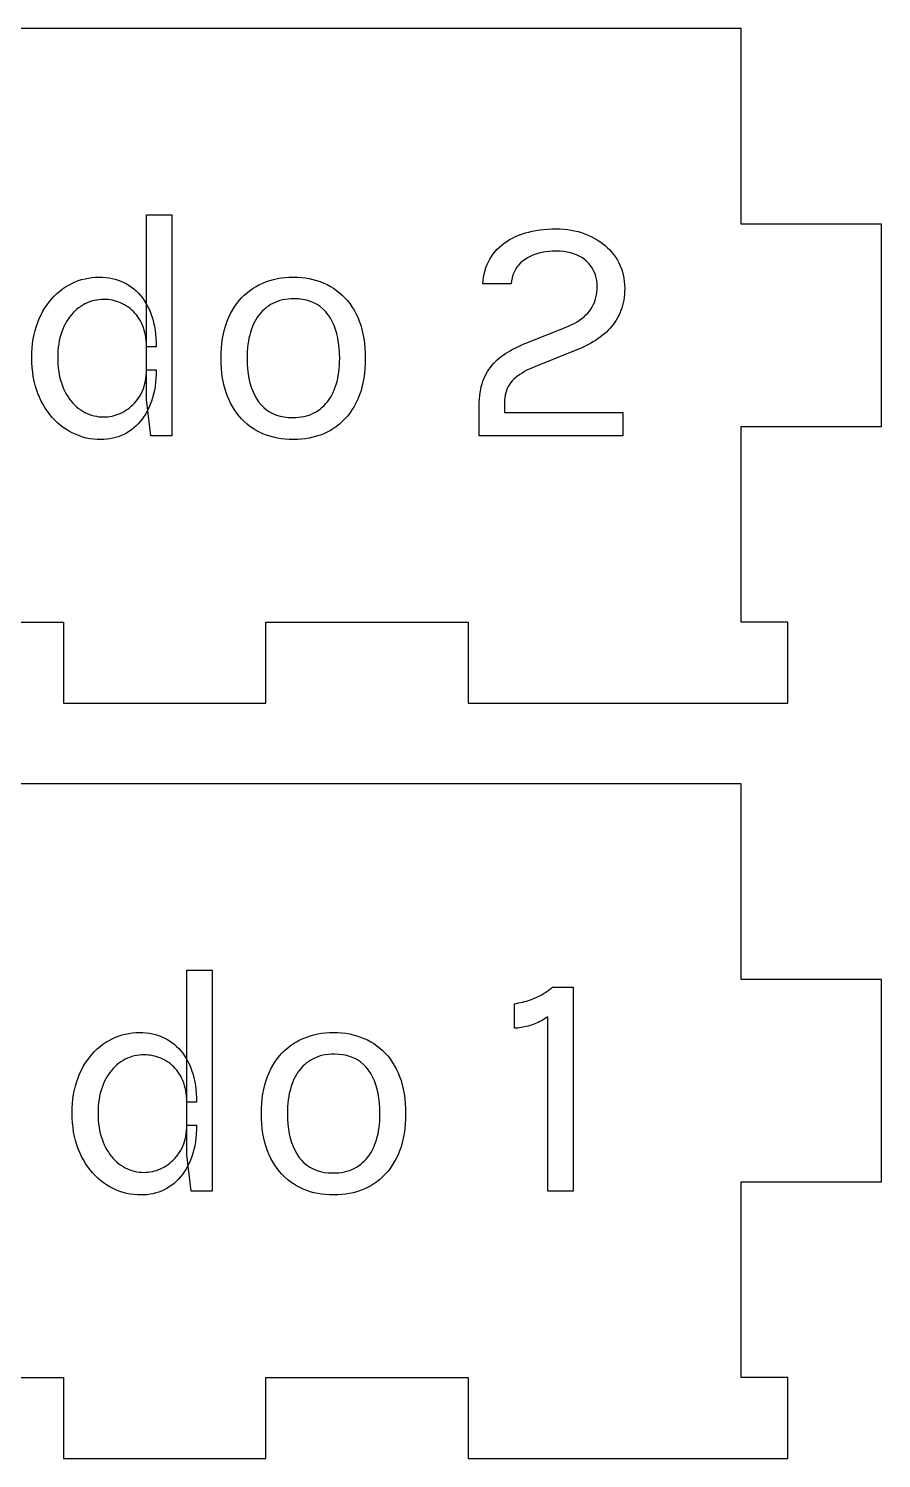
# Model space of a CAD drawing. Header units: millimetres. Extents: x 0 to 142, y 0 to 137.
# Drawn here: x 110.5 to 142.1, y 0 to 53 of the extents above; entities that cross this region are included whole.
import ezdxf

# ---------------------------------------------------------------- set-up
doc = ezdxf.new("R2010")
doc.units = ezdxf.units.MM
doc.layers.get('0').update_dxf_attribs({"linetype": 'CONTINUOUS'})

msp = doc.modelspace()

# ---------------------------------------------------------------- linework, layer by layer
for p, q in [((136.921, 53), (94.196, 53)), ((136.921, 45.75), (136.921, 53)), ((114.887, 39.252), (114.887, 46.092)), ((114.887, 46.092), (115.823, 46.092)), ((115.823, 46.092), (115.823, 37.908)), ((142.117, 45.75), (136.921, 45.75)), ((142.117, 38.25), (142.117, 45.75)), ((128.143, 45.047), (128.239, 45.114)), ((128.239, 45.114), (128.341, 45.177)), ((128.341, 45.177), (128.447, 45.235)), ((128.447, 45.235), (128.558, 45.289)), ((128.558, 45.289), (128.675, 45.339)), ((128.675, 45.339), (128.795, 45.384)), ((128.795, 45.384), (128.92, 45.424)), ((128.92, 45.424), (129.049, 45.46)), ((129.049, 45.46), (129.181, 45.491)), ((129.181, 45.491), (129.318, 45.517)), ((129.318, 45.517), (129.459, 45.538)), ((129.459, 45.538), (129.603, 45.555)), ((129.603, 45.555), (129.752, 45.567)), ((129.752, 45.567), (129.904, 45.574)), ((129.904, 45.574), (130.061, 45.576)), ((130.061, 45.576), (130.061, 45.576)), ((130.061, 45.576), (130.204, 45.573)), ((130.204, 45.573), (130.345, 45.565)), ((130.345, 45.565), (130.483, 45.551)), ((130.483, 45.551), (130.617, 45.531)), ((130.617, 45.531), (130.749, 45.505)), ((130.749, 45.505), (130.878, 45.474)), ((130.878, 45.474), (131.003, 45.438)), ((131.003, 45.438), (131.126, 45.396)), ((131.126, 45.396), (131.246, 45.348)), ((131.246, 45.348), (131.363, 45.294)), ((131.363, 45.294), (131.475, 45.235)), ((131.475, 45.235), (131.583, 45.173)), ((131.583, 45.173), (131.686, 45.106)), ((131.686, 45.106), (131.785, 45.034)), ((127.61, 44.456), (127.67, 44.553)), ((127.67, 44.553), (127.736, 44.646)), ((127.736, 44.646), (127.807, 44.735)), ((127.807, 44.735), (127.884, 44.82)), ((127.884, 44.82), (127.965, 44.9)), ((127.965, 44.9), (128.051, 44.976)), ((128.051, 44.976), (128.143, 45.047)), ((129.103, 44.554), (129.005, 44.503)), ((129.206, 44.6), (129.103, 44.554)), ((129.315, 44.639), (129.206, 44.6)), ((129.428, 44.672), (129.315, 44.639)), ((129.547, 44.7), (129.428, 44.672)), ((129.671, 44.721), (129.547, 44.7)), ((129.8, 44.736), (129.671, 44.721)), ((129.934, 44.745), (129.8, 44.736)), ((130.073, 44.748), (129.934, 44.745)), ((130.212, 44.744), (130.073, 44.748)), ((130.073, 44.748), (130.073, 44.748)), ((130.346, 44.733), (130.212, 44.744)), ((130.473, 44.715), (130.346, 44.733)), ((130.593, 44.689), (130.473, 44.715)), ((130.708, 44.657), (130.593, 44.689)), ((130.816, 44.616), (130.708, 44.657)), ((130.918, 44.569), (130.816, 44.616)), ((131.013, 44.514), (130.918, 44.569)), ((131.785, 45.034), (131.878, 44.959)), ((131.878, 44.959), (131.966, 44.879)), ((131.966, 44.879), (132.05, 44.795)), ((132.05, 44.795), (132.129, 44.706)), ((132.129, 44.706), (132.203, 44.614)), ((132.203, 44.614), (132.272, 44.517)), ((127.401, 43.911), (127.431, 44.028)), ((127.431, 44.028), (127.466, 44.141)), ((127.466, 44.141), (127.508, 44.25)), ((127.508, 44.25), (127.556, 44.355)), ((127.556, 44.355), (127.61, 44.456)), ((128.555, 44.066), (128.507, 43.972)), ((128.611, 44.154), (128.555, 44.066)), ((128.675, 44.236), (128.611, 44.154)), ((128.746, 44.312), (128.675, 44.236)), ((128.825, 44.381), (128.746, 44.312)), ((128.912, 44.445), (128.825, 44.381)), ((129.005, 44.503), (128.912, 44.445)), ((131.103, 44.452), (131.013, 44.514)), ((131.186, 44.382), (131.103, 44.452)), ((131.261, 44.307), (131.186, 44.382)), ((131.329, 44.227), (131.261, 44.307)), ((131.389, 44.144), (131.329, 44.227)), ((131.441, 44.056), (131.389, 44.144)), ((131.485, 43.963), (131.441, 44.056)), ((132.272, 44.517), (132.335, 44.417)), ((132.335, 44.417), (132.391, 44.313)), ((132.391, 44.313), (132.441, 44.207)), ((132.441, 44.207), (132.485, 44.097)), ((132.485, 44.097), (132.521, 43.985)), ((111.89, 43.425), (112.004, 43.494)), ((112.004, 43.494), (112.121, 43.556)), ((112.121, 43.556), (112.24, 43.61)), ((112.24, 43.61), (112.361, 43.657)), ((112.361, 43.657), (112.484, 43.697)), ((112.484, 43.697), (112.61, 43.73)), ((112.61, 43.73), (112.738, 43.755)), ((112.738, 43.755), (112.868, 43.773)), ((112.868, 43.773), (113, 43.784)), ((113, 43.784), (113.135, 43.788)), ((113.135, 43.788), (113.135, 43.788)), ((113.135, 43.788), (113.259, 43.785)), ((113.259, 43.785), (113.38, 43.776)), ((113.38, 43.776), (113.499, 43.76)), ((113.499, 43.76), (113.614, 43.739)), ((113.614, 43.739), (113.726, 43.712)), ((113.726, 43.712), (113.836, 43.678)), ((113.836, 43.678), (113.942, 43.638)), ((113.942, 43.638), (114.045, 43.592)), ((114.045, 43.592), (114.145, 43.54)), ((114.145, 43.54), (114.242, 43.482)), ((114.242, 43.482), (114.335, 43.418)), ((118.952, 43.446), (119.074, 43.511)), ((119.074, 43.511), (119.2, 43.569)), ((119.2, 43.569), (119.329, 43.62)), ((119.329, 43.62), (119.461, 43.665)), ((119.461, 43.665), (119.597, 43.703)), ((119.597, 43.703), (119.737, 43.733)), ((119.737, 43.733), (119.88, 43.757)), ((119.88, 43.757), (120.026, 43.774)), ((120.026, 43.774), (120.176, 43.785)), ((120.176, 43.785), (120.329, 43.788)), ((120.329, 43.788), (120.329, 43.788)), ((120.329, 43.788), (120.481, 43.785)), ((120.481, 43.785), (120.629, 43.774)), ((120.629, 43.774), (120.775, 43.757)), ((120.775, 43.757), (120.917, 43.733)), ((120.917, 43.733), (121.055, 43.703)), ((121.055, 43.703), (121.191, 43.665)), ((121.191, 43.665), (121.323, 43.62)), ((121.323, 43.62), (121.452, 43.569)), ((121.452, 43.569), (121.577, 43.511)), ((121.577, 43.511), (121.7, 43.446)), ((127.349, 43.536), (127.36, 43.665)), ((128.393, 43.536), (127.349, 43.536)), ((127.36, 43.665), (127.378, 43.79)), ((127.378, 43.79), (127.401, 43.911)), ((128.41, 43.654), (128.393, 43.536)), ((128.393, 43.536), (128.393, 43.536)), ((128.434, 43.766), (128.41, 43.654)), ((128.467, 43.872), (128.434, 43.766)), ((128.507, 43.972), (128.467, 43.872)), ((131.521, 43.867), (131.485, 43.963)), ((131.549, 43.767), (131.521, 43.867)), ((131.569, 43.662), (131.549, 43.767)), ((131.581, 43.553), (131.569, 43.662)), ((131.585, 43.44), (131.581, 43.553)), ((132.521, 43.985), (132.551, 43.87)), ((132.551, 43.87), (132.575, 43.752)), ((132.575, 43.752), (132.591, 43.631)), ((132.591, 43.631), (132.601, 43.507)), ((132.601, 43.507), (132.605, 43.38)), ((111.29, 42.878), (111.379, 42.985)), ((111.379, 42.985), (111.472, 43.085)), ((111.472, 43.085), (111.57, 43.179)), ((111.57, 43.179), (111.672, 43.267)), ((111.672, 43.267), (111.778, 43.349)), ((111.778, 43.349), (111.89, 43.425)), ((113.029, 42.937), (112.941, 42.918)), ((113.119, 42.95), (113.029, 42.937)), ((113.21, 42.957), (113.119, 42.95)), ((113.303, 42.96), (113.21, 42.957)), ((113.385, 42.958), (113.303, 42.96)), ((113.303, 42.96), (113.303, 42.96)), ((113.466, 42.952), (113.385, 42.958)), ((113.546, 42.942), (113.466, 42.952)), ((113.625, 42.928), (113.546, 42.942)), ((114.335, 43.418), (114.424, 43.349)), ((114.424, 43.349), (114.509, 43.274)), ((114.509, 43.274), (114.589, 43.194)), ((114.589, 43.194), (114.665, 43.108)), ((114.665, 43.108), (114.737, 43.018)), ((114.737, 43.018), (114.805, 42.921)), ((118.32, 42.918), (118.412, 43.022)), ((118.412, 43.022), (118.51, 43.12)), ((118.51, 43.12), (118.613, 43.211)), ((118.613, 43.211), (118.721, 43.296)), ((118.721, 43.296), (118.834, 43.374)), ((118.834, 43.374), (118.952, 43.446)), ((119.93, 42.941), (119.833, 42.917)), ((120.03, 42.96), (119.93, 42.941)), ((120.134, 42.973), (120.03, 42.96)), ((120.242, 42.981), (120.134, 42.973)), ((120.353, 42.984), (120.242, 42.981)), ((120.516, 42.978), (120.353, 42.984)), ((120.353, 42.984), (120.353, 42.984)), ((120.672, 42.96), (120.516, 42.978)), ((120.819, 42.931), (120.672, 42.96)), ((120.958, 42.889), (120.819, 42.931)), ((121.7, 43.446), (121.818, 43.374)), ((121.818, 43.374), (121.93, 43.296)), ((121.93, 43.296), (122.038, 43.211)), ((122.038, 43.211), (122.141, 43.12)), ((122.141, 43.12), (122.238, 43.022)), ((122.238, 43.022), (122.33, 42.918)), ((131.481, 42.85), (131.513, 42.939)), ((131.513, 42.939), (131.539, 43.032)), ((131.539, 43.032), (131.559, 43.129)), ((131.559, 43.129), (131.573, 43.229)), ((131.573, 43.229), (131.582, 43.333)), ((131.582, 43.333), (131.585, 43.44)), ((131.585, 43.44), (131.585, 43.44)), ((132.57, 42.938), (132.551, 42.835)), ((132.585, 43.044), (132.57, 42.938)), ((132.596, 43.153), (132.585, 43.044)), ((132.602, 43.265), (132.596, 43.153)), ((132.605, 43.38), (132.602, 43.265)), ((132.605, 43.38), (132.605, 43.38)), ((110.981, 42.39), (111.051, 42.521)), ((111.051, 42.521), (111.126, 42.646)), ((111.126, 42.646), (111.206, 42.765)), ((111.206, 42.765), (111.29, 42.878)), ((112.163, 42.455), (112.1, 42.383)), ((112.229, 42.522), (112.163, 42.455)), ((112.299, 42.586), (112.229, 42.522)), ((112.372, 42.645), (112.299, 42.586)), ((112.448, 42.699), (112.372, 42.645)), ((112.526, 42.749), (112.448, 42.699)), ((112.606, 42.793), (112.526, 42.749)), ((112.687, 42.832), (112.606, 42.793)), ((112.77, 42.866), (112.687, 42.832)), ((112.855, 42.895), (112.77, 42.866)), ((112.941, 42.918), (112.855, 42.895)), ((113.703, 42.91), (113.625, 42.928)), ((113.78, 42.888), (113.703, 42.91)), ((113.856, 42.862), (113.78, 42.888)), ((113.93, 42.831), (113.856, 42.862)), ((114.004, 42.797), (113.93, 42.831)), ((114.077, 42.759), (114.004, 42.797)), ((114.147, 42.717), (114.077, 42.759)), ((114.215, 42.671), (114.147, 42.717)), ((114.28, 42.621), (114.215, 42.671)), ((114.343, 42.568), (114.28, 42.621)), ((114.403, 42.511), (114.343, 42.568)), ((114.46, 42.45), (114.403, 42.511)), ((114.514, 42.385), (114.46, 42.45)), ((114.805, 42.921), (114.868, 42.82)), ((114.868, 42.82), (114.928, 42.712)), ((114.928, 42.712), (114.983, 42.6)), ((114.983, 42.6), (115.033, 42.482)), ((115.033, 42.482), (115.078, 42.36)), ((117.934, 42.298), (118.001, 42.435)), ((118.001, 42.435), (118.073, 42.566)), ((118.073, 42.566), (118.15, 42.69)), ((118.15, 42.69), (118.232, 42.807)), ((118.232, 42.807), (118.32, 42.918)), ((119.122, 42.467), (119.061, 42.393)), ((119.186, 42.536), (119.122, 42.467)), ((119.254, 42.601), (119.186, 42.536)), ((119.326, 42.661), (119.254, 42.601)), ((119.402, 42.717), (119.326, 42.661)), ((119.481, 42.768), (119.402, 42.717)), ((119.563, 42.813), (119.481, 42.768)), ((119.65, 42.853), (119.563, 42.813)), ((119.74, 42.888), (119.65, 42.853)), ((119.833, 42.917), (119.74, 42.888)), ((121.089, 42.836), (120.958, 42.889)), ((121.212, 42.771), (121.089, 42.836)), ((121.326, 42.694), (121.212, 42.771)), ((121.432, 42.606), (121.326, 42.694)), ((121.529, 42.505), (121.432, 42.606)), ((121.619, 42.393), (121.529, 42.505)), ((122.33, 42.918), (122.417, 42.807)), ((122.417, 42.807), (122.499, 42.69)), ((122.499, 42.69), (122.576, 42.566)), ((122.576, 42.566), (122.648, 42.435)), ((122.648, 42.435), (122.713, 42.298)), ((131.17, 42.387), (131.236, 42.456)), ((131.236, 42.456), (131.297, 42.528)), ((131.297, 42.528), (131.351, 42.603)), ((131.351, 42.603), (131.4, 42.682)), ((131.4, 42.682), (131.443, 42.764)), ((131.443, 42.764), (131.481, 42.85)), ((132.43, 42.454), (132.389, 42.366)), ((132.466, 42.545), (132.43, 42.454)), ((132.499, 42.639), (132.466, 42.545)), ((132.527, 42.736), (132.499, 42.639)), ((132.551, 42.835), (132.527, 42.736)), ((110.762, 41.813), (110.806, 41.965)), ((110.806, 41.965), (110.857, 42.111)), ((110.857, 42.111), (110.916, 42.253)), ((110.916, 42.253), (110.981, 42.39)), ((111.83, 41.955), (111.786, 41.857)), ((111.877, 42.049), (111.83, 41.955)), ((111.928, 42.139), (111.877, 42.049)), ((111.982, 42.225), (111.928, 42.139)), ((112.039, 42.306), (111.982, 42.225)), ((112.1, 42.383), (112.039, 42.306)), ((114.566, 42.316), (114.514, 42.385)), ((114.615, 42.244), (114.566, 42.316)), ((114.662, 42.168), (114.615, 42.244)), ((114.704, 42.088), (114.662, 42.168)), ((114.743, 42.005), (114.704, 42.088)), ((114.776, 41.918), (114.743, 42.005)), ((114.806, 41.827), (114.776, 41.918)), ((115.078, 42.36), (115.117, 42.233)), ((115.117, 42.233), (115.152, 42.101)), ((115.152, 42.101), (115.181, 41.964)), ((115.181, 41.964), (115.204, 41.822)), ((117.778, 41.848), (117.823, 42.005)), ((117.823, 42.005), (117.875, 42.155)), ((117.875, 42.155), (117.934, 42.298)), ((118.814, 41.955), (118.775, 41.854)), ((118.856, 42.052), (118.814, 41.955)), ((118.901, 42.144), (118.856, 42.052)), ((118.951, 42.231), (118.901, 42.144)), ((119.004, 42.315), (118.951, 42.231)), ((119.061, 42.393), (119.004, 42.315)), ((121.7, 42.27), (121.619, 42.393)), ((121.772, 42.139), (121.7, 42.27)), ((121.836, 41.999), (121.772, 42.139)), ((121.891, 41.851), (121.836, 41.999)), ((122.713, 42.298), (122.772, 42.155)), ((122.772, 42.155), (122.824, 42.005)), ((122.824, 42.005), (122.868, 41.848)), ((128.945, 41.34), (130.433, 41.928)), ((130.433, 41.928), (130.545, 41.976)), ((130.545, 41.976), (130.651, 42.027)), ((130.651, 42.027), (130.752, 42.08)), ((130.752, 42.08), (130.847, 42.136)), ((130.847, 42.136), (130.937, 42.195)), ((130.937, 42.195), (131.02, 42.256)), ((131.02, 42.256), (131.098, 42.32)), ((131.098, 42.32), (131.17, 42.387)), ((132.064, 41.891), (131.997, 41.82)), ((132.127, 41.964), (132.064, 41.891)), ((132.187, 42.04), (132.127, 41.964)), ((132.243, 42.118), (132.187, 42.04)), ((132.295, 42.198), (132.243, 42.118)), ((132.344, 42.281), (132.295, 42.198)), ((132.389, 42.366), (132.344, 42.281)), ((110.669, 41.329), (110.693, 41.495)), ((110.693, 41.495), (110.724, 41.657)), ((110.724, 41.657), (110.762, 41.813)), ((111.656, 41.425), (111.636, 41.307)), ((111.682, 41.538), (111.656, 41.425)), ((111.712, 41.648), (111.682, 41.538)), ((111.746, 41.754), (111.712, 41.648)), ((111.786, 41.857), (111.746, 41.754)), ((114.83, 41.733), (114.806, 41.827)), ((114.851, 41.635), (114.83, 41.733)), ((114.866, 41.534), (114.851, 41.635)), ((114.878, 41.429), (114.866, 41.534)), ((114.884, 41.32), (114.878, 41.429)), ((115.204, 41.822), (115.223, 41.676)), ((115.223, 41.676), (115.236, 41.525)), ((115.236, 41.525), (115.244, 41.369)), ((115.244, 41.369), (115.247, 41.208)), ((117.667, 41.159), (117.684, 41.341)), ((117.684, 41.341), (117.708, 41.517)), ((117.708, 41.517), (117.74, 41.686)), ((117.74, 41.686), (117.778, 41.848)), ((118.663, 41.413), (118.645, 41.293)), ((118.685, 41.529), (118.663, 41.413)), ((118.711, 41.641), (118.685, 41.529)), ((118.741, 41.749), (118.711, 41.641)), ((118.775, 41.854), (118.741, 41.749)), ((121.938, 41.693), (121.891, 41.851)), ((121.976, 41.527), (121.938, 41.693)), ((122.006, 41.352), (121.976, 41.527)), ((122.028, 41.169), (122.006, 41.352)), ((122.868, 41.848), (122.906, 41.686)), ((122.906, 41.686), (122.937, 41.517)), ((122.937, 41.517), (122.962, 41.341)), ((122.962, 41.341), (122.979, 41.159)), ((128.84, 41.297), (128.945, 41.34)), ((128.945, 41.34), (128.945, 41.34)), ((131.431, 41.387), (131.338, 41.332)), ((131.521, 41.443), (131.431, 41.387)), ((131.608, 41.501), (131.521, 41.443)), ((131.692, 41.56), (131.608, 41.501)), ((131.774, 41.622), (131.692, 41.56)), ((131.852, 41.686), (131.774, 41.622)), ((131.926, 41.752), (131.852, 41.686)), ((131.997, 41.82), (131.926, 41.752)), ((110.639, 40.8), (110.642, 40.981)), ((110.642, 40.981), (110.652, 41.157)), ((110.652, 41.157), (110.669, 41.329)), ((111.601, 40.933), (111.599, 40.8)), ((111.608, 41.061), (111.601, 40.933)), ((111.619, 41.186), (111.608, 41.061)), ((111.636, 41.307), (111.619, 41.186)), ((114.887, 41.208), (114.884, 41.32)), ((115.247, 41.208), (114.887, 41.208)), ((115.247, 41.208), (115.247, 41.208)), ((117.653, 40.776), (117.656, 40.971)), ((117.656, 40.971), (117.667, 41.159)), ((118.615, 40.911), (118.613, 40.776)), ((118.621, 41.042), (118.615, 40.911)), ((118.631, 41.169), (118.621, 41.042)), ((118.645, 41.293), (118.631, 41.169)), ((122.04, 40.977), (122.028, 41.169)), ((122.045, 40.776), (122.04, 40.977)), ((122.979, 41.159), (122.989, 40.971)), ((122.989, 40.971), (122.993, 40.776)), ((127.954, 40.783), (128.03, 40.842)), ((128.03, 40.842), (128.108, 40.899)), ((128.108, 40.899), (128.19, 40.954)), ((128.19, 40.954), (128.274, 41.008)), ((128.274, 41.008), (128.362, 41.06)), ((128.362, 41.06), (128.452, 41.111)), ((128.452, 41.111), (128.545, 41.16)), ((128.545, 41.16), (128.64, 41.207)), ((128.64, 41.207), (128.739, 41.253)), ((128.739, 41.253), (128.84, 41.297)), ((130.829, 41.088), (129.305, 40.476)), ((130.936, 41.133), (130.829, 41.088)), ((130.829, 41.088), (130.829, 41.088)), ((131.041, 41.18), (130.936, 41.133)), ((131.143, 41.229), (131.041, 41.18)), ((131.242, 41.28), (131.143, 41.229)), ((131.338, 41.332), (131.242, 41.28)), ((110.642, 40.618), (110.639, 40.8)), ((110.639, 40.8), (110.639, 40.8)), ((110.653, 40.44), (110.642, 40.618)), ((110.67, 40.267), (110.653, 40.44)), ((111.599, 40.8), (111.599, 40.8)), ((111.599, 40.8), (111.601, 40.665)), ((111.601, 40.665), (111.608, 40.534)), ((111.608, 40.534), (111.619, 40.407)), ((111.619, 40.407), (111.636, 40.284)), ((111.636, 40.284), (111.656, 40.164)), ((114.884, 40.246), (114.887, 40.356)), ((114.887, 40.356), (114.887, 40.356)), ((114.887, 40.356), (115.247, 40.356)), ((115.247, 40.356), (115.244, 40.192)), ((117.656, 40.582), (117.653, 40.776)), ((117.653, 40.776), (117.653, 40.776)), ((117.667, 40.395), (117.656, 40.582)), ((117.684, 40.214), (117.667, 40.395)), ((118.613, 40.776), (118.613, 40.776)), ((118.613, 40.776), (118.617, 40.577)), ((118.617, 40.577), (118.63, 40.387)), ((118.63, 40.387), (118.651, 40.206)), ((122.012, 40.263), (122.027, 40.386)), ((122.027, 40.386), (122.037, 40.512)), ((122.037, 40.512), (122.043, 40.642)), ((122.043, 40.642), (122.045, 40.776)), ((122.045, 40.776), (122.045, 40.776)), ((122.979, 40.395), (122.962, 40.214)), ((122.989, 40.582), (122.979, 40.395)), ((122.993, 40.776), (122.989, 40.582)), ((122.993, 40.776), (122.993, 40.776)), ((127.474, 40.202), (127.522, 40.285)), ((127.522, 40.285), (127.573, 40.365)), ((127.573, 40.365), (127.628, 40.442)), ((127.628, 40.442), (127.686, 40.517)), ((127.686, 40.517), (127.748, 40.588)), ((127.748, 40.588), (127.813, 40.656)), ((127.813, 40.656), (127.882, 40.721)), ((127.882, 40.721), (127.954, 40.783)), ((128.89, 40.284), (128.801, 40.231)), ((128.985, 40.335), (128.89, 40.284)), ((129.086, 40.384), (128.985, 40.335)), ((129.192, 40.431), (129.086, 40.384)), ((129.305, 40.476), (129.192, 40.431)), ((110.694, 40.1), (110.67, 40.267)), ((110.726, 39.937), (110.694, 40.1)), ((110.764, 39.779), (110.726, 39.937)), ((110.809, 39.625), (110.764, 39.779)), ((111.656, 40.164), (111.682, 40.048)), ((111.682, 40.048), (111.712, 39.936)), ((111.712, 39.936), (111.746, 39.828)), ((111.746, 39.828), (111.786, 39.724)), ((114.802, 39.746), (114.828, 39.839)), ((114.828, 39.839), (114.849, 39.936)), ((114.849, 39.936), (114.866, 40.036)), ((114.866, 40.036), (114.877, 40.139)), ((114.877, 40.139), (114.884, 40.246)), ((115.222, 39.879), (115.203, 39.73)), ((115.236, 40.033), (115.222, 39.879)), ((115.244, 40.192), (115.236, 40.033)), ((117.708, 40.039), (117.684, 40.214)), ((117.74, 39.87), (117.708, 40.039)), ((117.778, 39.708), (117.74, 39.87)), ((118.651, 40.206), (118.681, 40.032)), ((118.681, 40.032), (118.72, 39.868)), ((118.72, 39.868), (118.767, 39.711)), ((121.882, 39.706), (121.916, 39.81)), ((121.916, 39.81), (121.946, 39.918)), ((121.946, 39.918), (121.972, 40.029)), ((121.972, 40.029), (121.994, 40.145)), ((121.994, 40.145), (122.012, 40.263)), ((122.906, 39.87), (122.868, 39.708)), ((122.937, 40.039), (122.906, 39.87)), ((122.962, 40.214), (122.937, 40.039)), ((127.293, 39.731), (127.321, 39.834)), ((127.321, 39.834), (127.353, 39.932)), ((127.353, 39.932), (127.389, 40.026)), ((127.389, 40.026), (127.43, 40.116)), ((127.43, 40.116), (127.474, 40.202)), ((128.337, 39.81), (128.294, 39.738)), ((128.386, 39.878), (128.337, 39.81)), ((128.441, 39.942), (128.386, 39.878)), ((128.501, 40.004), (128.441, 39.942)), ((128.567, 40.063), (128.501, 40.004)), ((128.639, 40.121), (128.567, 40.063)), ((128.717, 40.177), (128.639, 40.121)), ((128.801, 40.231), (128.717, 40.177)), ((110.861, 39.477), (110.809, 39.625)), ((110.92, 39.334), (110.861, 39.477)), ((110.987, 39.195), (110.92, 39.334)), ((111.786, 39.724), (111.83, 39.624)), ((111.83, 39.624), (111.877, 39.528)), ((111.877, 39.528), (111.928, 39.436)), ((111.928, 39.436), (111.982, 39.349)), ((111.982, 39.349), (112.039, 39.267)), ((112.039, 39.267), (112.1, 39.189)), ((114.501, 39.186), (114.554, 39.255)), ((114.554, 39.255), (114.605, 39.328)), ((114.605, 39.328), (114.653, 39.405)), ((114.653, 39.405), (114.697, 39.485)), ((114.697, 39.485), (114.737, 39.569)), ((114.737, 39.569), (114.772, 39.656)), ((114.772, 39.656), (114.802, 39.746)), ((115.043, 37.908), (114.887, 39.252)), ((115.113, 39.313), (115.072, 39.185)), ((115.148, 39.447), (115.113, 39.313)), ((115.178, 39.586), (115.148, 39.447)), ((115.203, 39.73), (115.178, 39.586)), ((117.823, 39.551), (117.778, 39.708)), ((117.875, 39.401), (117.823, 39.551)), ((117.934, 39.258), (117.875, 39.401)), ((118.001, 39.12), (117.934, 39.258)), ((118.767, 39.711), (118.823, 39.564)), ((118.823, 39.564), (118.887, 39.424)), ((118.887, 39.424), (118.96, 39.293)), ((118.96, 39.293), (119.042, 39.171)), ((121.595, 39.17), (121.653, 39.248)), ((121.653, 39.248), (121.706, 39.331)), ((121.706, 39.331), (121.756, 39.418)), ((121.756, 39.418), (121.802, 39.51)), ((121.802, 39.51), (121.844, 39.606)), ((121.844, 39.606), (121.882, 39.706)), ((122.713, 39.258), (122.648, 39.12)), ((122.772, 39.401), (122.713, 39.258)), ((122.824, 39.551), (122.772, 39.401)), ((122.868, 39.708), (122.824, 39.551)), ((127.219, 39.153), (127.225, 39.277)), ((127.225, 39.277), (127.236, 39.397)), ((127.236, 39.397), (127.251, 39.513)), ((127.251, 39.513), (127.27, 39.624)), ((127.27, 39.624), (127.293, 39.731)), ((128.155, 39.23), (128.153, 39.132)), ((128.164, 39.324), (128.155, 39.23)), ((128.179, 39.414), (128.164, 39.324)), ((128.199, 39.501), (128.179, 39.414)), ((128.225, 39.584), (128.199, 39.501)), ((128.256, 39.663), (128.225, 39.584)), ((128.294, 39.738), (128.256, 39.663)), ((111.059, 39.062), (110.987, 39.195)), ((111.135, 38.935), (111.059, 39.062)), ((111.216, 38.814), (111.135, 38.935)), ((111.302, 38.699), (111.216, 38.814)), ((111.393, 38.59), (111.302, 38.699)), ((112.1, 39.189), (112.163, 39.116)), ((112.163, 39.116), (112.229, 39.047)), ((112.229, 39.047), (112.299, 38.983)), ((112.299, 38.983), (112.372, 38.923)), ((112.372, 38.923), (112.448, 38.868)), ((112.448, 38.868), (112.526, 38.818)), ((112.526, 38.818), (112.606, 38.773)), ((112.606, 38.773), (112.687, 38.733)), ((112.687, 38.733), (112.77, 38.699)), ((112.77, 38.699), (112.855, 38.67)), ((113.761, 38.677), (113.835, 38.704)), ((113.835, 38.704), (113.909, 38.735)), ((113.909, 38.735), (113.983, 38.769)), ((113.983, 38.769), (114.056, 38.808)), ((114.056, 38.808), (114.127, 38.851)), ((114.127, 38.851), (114.196, 38.897)), ((114.196, 38.897), (114.262, 38.947)), ((114.262, 38.947), (114.325, 39.001)), ((114.325, 39.001), (114.386, 39.059)), ((114.386, 39.059), (114.445, 39.121)), ((114.445, 39.121), (114.501, 39.186)), ((114.857, 38.723), (114.793, 38.621)), ((114.917, 38.83), (114.857, 38.723)), ((114.974, 38.943), (114.917, 38.83)), ((115.025, 39.061), (114.974, 38.943)), ((115.072, 39.185), (115.025, 39.061)), ((118.073, 38.989), (118.001, 39.12)), ((118.15, 38.864), (118.073, 38.989)), ((118.232, 38.746), (118.15, 38.864)), ((118.32, 38.635), (118.232, 38.746)), ((119.042, 39.171), (119.131, 39.059)), ((119.131, 39.059), (119.229, 38.958)), ((119.229, 38.958), (119.335, 38.87)), ((119.335, 38.87), (119.45, 38.793)), ((119.45, 38.793), (119.572, 38.728)), ((119.572, 38.728), (119.702, 38.675)), ((120.914, 38.676), (121.003, 38.711)), ((121.003, 38.711), (121.09, 38.751)), ((121.09, 38.751), (121.173, 38.796)), ((121.173, 38.796), (121.253, 38.847)), ((121.253, 38.847), (121.329, 38.903)), ((121.329, 38.903), (121.401, 38.963)), ((121.401, 38.963), (121.47, 39.027)), ((121.47, 39.027), (121.534, 39.097)), ((121.534, 39.097), (121.595, 39.17)), ((122.417, 38.746), (122.33, 38.635)), ((122.499, 38.864), (122.417, 38.746)), ((122.576, 38.989), (122.499, 38.864)), ((122.648, 39.12), (122.576, 38.989)), ((127.217, 39.024), (127.219, 39.153)), ((127.217, 37.908), (127.217, 39.024)), ((128.153, 39.132), (128.153, 39.132)), ((128.153, 39.132), (128.153, 38.772)), ((128.153, 38.772), (132.533, 38.772)), ((132.533, 38.772), (132.533, 37.908)), ((111.488, 38.488), (111.393, 38.59)), ((111.588, 38.392), (111.488, 38.488)), ((111.693, 38.301), (111.588, 38.392)), ((111.803, 38.217), (111.693, 38.301)), ((111.917, 38.139), (111.803, 38.217)), ((112.855, 38.67), (112.941, 38.646)), ((112.941, 38.646), (113.029, 38.628)), ((113.029, 38.628), (113.119, 38.615)), ((113.119, 38.615), (113.21, 38.607)), ((113.21, 38.607), (113.303, 38.604)), ((113.303, 38.604), (113.38, 38.606)), ((113.303, 38.604), (113.303, 38.604)), ((113.38, 38.606), (113.458, 38.612)), ((113.458, 38.612), (113.534, 38.622)), ((113.534, 38.622), (113.61, 38.637)), ((113.61, 38.637), (113.686, 38.655)), ((113.686, 38.655), (113.761, 38.677)), ((114.414, 38.195), (114.327, 38.127)), ((114.497, 38.269), (114.414, 38.195)), ((114.577, 38.349), (114.497, 38.269)), ((114.653, 38.434), (114.577, 38.349)), ((114.724, 38.524), (114.653, 38.434)), ((114.793, 38.621), (114.724, 38.524)), ((118.412, 38.53), (118.32, 38.635)), ((118.51, 38.432), (118.412, 38.53)), ((118.613, 38.341), (118.51, 38.432)), ((118.721, 38.256), (118.613, 38.341)), ((118.834, 38.178), (118.721, 38.256)), ((118.952, 38.106), (118.834, 38.178)), ((119.702, 38.675), (119.841, 38.633)), ((119.841, 38.633), (119.987, 38.604)), ((119.987, 38.604), (120.142, 38.586)), ((120.142, 38.586), (120.305, 38.58)), ((120.305, 38.58), (120.415, 38.583)), ((120.305, 38.58), (120.305, 38.58)), ((120.305, 38.58), (120.305, 38.58)), ((120.415, 38.583), (120.521, 38.591)), ((120.521, 38.591), (120.624, 38.604)), ((120.624, 38.604), (120.724, 38.623)), ((120.724, 38.623), (120.821, 38.647)), ((120.821, 38.647), (120.914, 38.676)), ((121.818, 38.178), (121.7, 38.106)), ((121.93, 38.256), (121.818, 38.178)), ((122.038, 38.341), (121.93, 38.256)), ((122.141, 38.432), (122.038, 38.341)), ((122.238, 38.53), (122.141, 38.432)), ((122.33, 38.635), (122.238, 38.53)), ((136.921, 31), (136.921, 38.25)), ((136.921, 38.25), (142.117, 38.25)), ((112.034, 38.068), (111.917, 38.139)), ((112.154, 38.004), (112.034, 38.068)), ((112.276, 37.948), (112.154, 38.004)), ((112.4, 37.899), (112.276, 37.948)), ((112.527, 37.858), (112.4, 37.899)), ((112.656, 37.824), (112.527, 37.858)), ((112.787, 37.798), (112.656, 37.824)), ((112.921, 37.779), (112.787, 37.798)), ((113.057, 37.768), (112.921, 37.779)), ((113.195, 37.764), (113.057, 37.768)), ((113.309, 37.767), (113.195, 37.764)), ((113.195, 37.764), (113.195, 37.764)), ((113.195, 37.764), (113.195, 37.764)), ((113.421, 37.776), (113.309, 37.767)), ((113.53, 37.791), (113.421, 37.776)), ((113.638, 37.812), (113.53, 37.791)), ((113.743, 37.839), (113.638, 37.812)), ((113.846, 37.872), (113.743, 37.839)), ((113.947, 37.911), (113.846, 37.872)), ((114.045, 37.956), (113.947, 37.911)), ((114.141, 38.007), (114.045, 37.956)), ((114.236, 38.064), (114.141, 38.007)), ((114.327, 38.127), (114.236, 38.064)), ((115.823, 37.908), (115.043, 37.908)), ((115.823, 37.908), (115.823, 37.908)), ((119.074, 38.041), (118.952, 38.106)), ((119.2, 37.983), (119.074, 38.041)), ((119.329, 37.932), (119.2, 37.983)), ((119.461, 37.887), (119.329, 37.932)), ((119.597, 37.849), (119.461, 37.887)), ((119.737, 37.819), (119.597, 37.849)), ((119.88, 37.795), (119.737, 37.819)), ((120.026, 37.778), (119.88, 37.795)), ((120.176, 37.767), (120.026, 37.778)), ((120.329, 37.764), (120.176, 37.767)), ((120.481, 37.767), (120.329, 37.764)), ((120.329, 37.764), (120.329, 37.764)), ((120.329, 37.764), (120.329, 37.764)), ((120.629, 37.778), (120.481, 37.767)), ((120.775, 37.795), (120.629, 37.778)), ((120.917, 37.819), (120.775, 37.795)), ((121.055, 37.849), (120.917, 37.819)), ((121.191, 37.887), (121.055, 37.849)), ((121.323, 37.932), (121.191, 37.887)), ((121.452, 37.983), (121.323, 37.932)), ((121.577, 38.041), (121.452, 37.983)), ((121.7, 38.106), (121.577, 38.041)), ((132.533, 37.908), (127.217, 37.908)), ((132.533, 37.908), (132.533, 37.908)), ((104.309, 31), (111.809, 31)), ((111.809, 31), (111.809, 28)), ((119.309, 28), (119.309, 31)), ((119.309, 31), (126.809, 31)), ((126.809, 31), (126.809, 28)), ((138.652, 31), (136.921, 31)), ((138.652, 28), (138.652, 31)), ((111.809, 28), (119.309, 28)), ((126.809, 28), (138.652, 28)), ((136.921, 25), (94.196, 25)), ((136.921, 17.75), (136.921, 25)), ((116.381, 11.252), (116.381, 18.092)), ((116.381, 18.092), (117.317, 18.092)), ((117.317, 18.092), (117.317, 9.908)), ((142.117, 17.75), (136.921, 17.75)), ((142.117, 10.25), (142.117, 17.75)), ((128.965, 16.953), (129.038, 16.976)), ((129.038, 16.976), (129.11, 17)), ((129.11, 17), (129.182, 17.026)), ((129.182, 17.026), (129.254, 17.054)), ((129.254, 17.054), (129.325, 17.084)), ((129.325, 17.084), (129.395, 17.117)), ((129.395, 17.117), (129.465, 17.152)), ((129.465, 17.152), (129.534, 17.189)), ((129.534, 17.189), (129.602, 17.23)), ((129.602, 17.23), (129.67, 17.272)), ((129.67, 17.272), (129.737, 17.317)), ((129.737, 17.317), (129.804, 17.365)), ((129.804, 17.365), (129.869, 17.415)), ((129.869, 17.415), (129.935, 17.468)), ((129.935, 17.468), (129.935, 17.468)), ((129.935, 17.468), (130.691, 17.468)), ((129.935, 17.468), (129.935, 17.468)), ((130.691, 17.468), (130.691, 9.908)), ((128.519, 16.856), (128.594, 16.868)), ((128.519, 15.944), (128.519, 16.856)), ((128.594, 16.868), (128.669, 16.881)), ((128.669, 16.881), (128.744, 16.896)), ((128.744, 16.896), (128.818, 16.914)), ((128.818, 16.914), (128.891, 16.932)), ((128.891, 16.932), (128.965, 16.953)), ((128.582, 15.947), (128.519, 15.944)), ((128.519, 15.944), (128.519, 15.944)), ((128.646, 15.953), (128.582, 15.947)), ((128.709, 15.96), (128.646, 15.953)), ((128.773, 15.968), (128.709, 15.96)), ((128.836, 15.979), (128.773, 15.968)), ((128.899, 15.992), (128.836, 15.979)), ((128.962, 16.006), (128.899, 15.992)), ((129.025, 16.023), (128.962, 16.006)), ((129.089, 16.041), (129.025, 16.023)), ((129.152, 16.061), (129.089, 16.041)), ((129.214, 16.083), (129.152, 16.061)), ((129.277, 16.107), (129.214, 16.083)), ((129.338, 16.132), (129.277, 16.107)), ((129.399, 16.16), (129.338, 16.132)), ((129.46, 16.189), (129.399, 16.16)), ((129.52, 16.22), (129.46, 16.189)), ((129.579, 16.254), (129.52, 16.22)), ((129.638, 16.289), (129.579, 16.254)), ((129.697, 16.325), (129.638, 16.289)), ((129.755, 16.364), (129.697, 16.325)), ((129.755, 9.908), (129.755, 16.364)), ((113.272, 15.349), (113.384, 15.425)), ((113.384, 15.425), (113.498, 15.494)), ((113.498, 15.494), (113.615, 15.556)), ((113.615, 15.556), (113.734, 15.61)), ((113.734, 15.61), (113.855, 15.657)), ((113.855, 15.657), (113.978, 15.697)), ((113.978, 15.697), (114.104, 15.73)), ((114.104, 15.73), (114.232, 15.755)), ((114.232, 15.755), (114.362, 15.773)), ((114.362, 15.773), (114.494, 15.784)), ((114.494, 15.784), (114.629, 15.788)), ((114.629, 15.788), (114.629, 15.788)), ((114.629, 15.788), (114.753, 15.785)), ((114.753, 15.785), (114.874, 15.776)), ((114.874, 15.776), (114.993, 15.76)), ((114.993, 15.76), (115.108, 15.739)), ((115.108, 15.739), (115.22, 15.711)), ((115.22, 15.711), (115.33, 15.678)), ((115.33, 15.678), (115.436, 15.638)), ((115.436, 15.638), (115.539, 15.592)), ((115.539, 15.592), (115.639, 15.54)), ((115.639, 15.54), (115.736, 15.482)), ((115.736, 15.482), (115.829, 15.418)), ((115.829, 15.418), (115.918, 15.349)), ((120.215, 15.296), (120.328, 15.374)), ((120.328, 15.374), (120.446, 15.446)), ((120.446, 15.446), (120.568, 15.511)), ((120.568, 15.511), (120.694, 15.569)), ((120.694, 15.569), (120.823, 15.62)), ((120.823, 15.62), (120.955, 15.665)), ((120.955, 15.665), (121.091, 15.702)), ((121.091, 15.702), (121.231, 15.733)), ((121.231, 15.733), (121.374, 15.757)), ((121.374, 15.757), (121.52, 15.774)), ((121.52, 15.774), (121.67, 15.785)), ((121.67, 15.785), (121.823, 15.788)), ((121.823, 15.788), (121.823, 15.788)), ((121.823, 15.788), (121.975, 15.785)), ((121.975, 15.785), (122.123, 15.774)), ((122.123, 15.774), (122.269, 15.757)), ((122.269, 15.757), (122.411, 15.733)), ((122.411, 15.733), (122.549, 15.702)), ((122.549, 15.702), (122.685, 15.665)), ((122.685, 15.665), (122.817, 15.62)), ((122.817, 15.62), (122.946, 15.569)), ((122.946, 15.569), (123.071, 15.511)), ((123.071, 15.511), (123.194, 15.446)), ((123.194, 15.446), (123.312, 15.374)), ((123.312, 15.374), (123.424, 15.296)), ((112.7, 14.765), (112.784, 14.878)), ((112.784, 14.878), (112.873, 14.985)), ((112.873, 14.985), (112.966, 15.085)), ((112.966, 15.085), (113.064, 15.179)), ((113.064, 15.179), (113.166, 15.267)), ((113.166, 15.267), (113.272, 15.349)), ((114.264, 14.866), (114.181, 14.832)), ((114.349, 14.895), (114.264, 14.866)), ((114.435, 14.918), (114.349, 14.895)), ((114.523, 14.937), (114.435, 14.918)), ((114.613, 14.95), (114.523, 14.937)), ((114.704, 14.957), (114.613, 14.95)), ((114.797, 14.96), (114.704, 14.957)), ((114.879, 14.958), (114.797, 14.96)), ((114.797, 14.96), (114.797, 14.96)), ((114.96, 14.952), (114.879, 14.958)), ((115.04, 14.942), (114.96, 14.952)), ((115.119, 14.928), (115.04, 14.942)), ((115.197, 14.91), (115.119, 14.928)), ((115.274, 14.888), (115.197, 14.91)), ((115.35, 14.862), (115.274, 14.888)), ((115.424, 14.831), (115.35, 14.862)), ((115.918, 15.349), (116.003, 15.274)), ((116.003, 15.274), (116.083, 15.194)), ((116.083, 15.194), (116.159, 15.108)), ((116.159, 15.108), (116.231, 15.018)), ((116.231, 15.018), (116.299, 14.921)), ((116.299, 14.921), (116.362, 14.82)), ((119.726, 14.807), (119.814, 14.918)), ((119.814, 14.918), (119.906, 15.022)), ((119.906, 15.022), (120.004, 15.12)), ((120.004, 15.12), (120.107, 15.211)), ((120.107, 15.211), (120.215, 15.296)), ((121.144, 14.853), (121.057, 14.813)), ((121.234, 14.888), (121.144, 14.853)), ((121.327, 14.917), (121.234, 14.888)), ((121.424, 14.941), (121.327, 14.917)), ((121.524, 14.96), (121.424, 14.941)), ((121.628, 14.973), (121.524, 14.96)), ((121.736, 14.981), (121.628, 14.973)), ((121.847, 14.984), (121.736, 14.981)), ((122.01, 14.978), (121.847, 14.984)), ((121.847, 14.984), (121.847, 14.984)), ((122.166, 14.96), (122.01, 14.978)), ((122.313, 14.931), (122.166, 14.96)), ((122.452, 14.889), (122.313, 14.931)), ((122.583, 14.836), (122.452, 14.889)), ((123.424, 15.296), (123.532, 15.211)), ((123.532, 15.211), (123.635, 15.12)), ((123.635, 15.12), (123.732, 15.022)), ((123.732, 15.022), (123.824, 14.918)), ((123.824, 14.918), (123.911, 14.807)), ((112.41, 14.253), (112.475, 14.39)), ((112.475, 14.39), (112.545, 14.521)), ((112.545, 14.521), (112.62, 14.646)), ((112.62, 14.646), (112.7, 14.765)), ((113.594, 14.383), (113.533, 14.306)), ((113.657, 14.455), (113.594, 14.383)), ((113.723, 14.522), (113.657, 14.455)), ((113.793, 14.586), (113.723, 14.522)), ((113.866, 14.645), (113.793, 14.586)), ((113.942, 14.699), (113.866, 14.645)), ((114.02, 14.749), (113.942, 14.699)), ((114.1, 14.793), (114.02, 14.749)), ((114.181, 14.832), (114.1, 14.793)), ((115.498, 14.797), (115.424, 14.831)), ((115.571, 14.759), (115.498, 14.797)), ((115.641, 14.717), (115.571, 14.759)), ((115.709, 14.671), (115.641, 14.717)), ((115.774, 14.621), (115.709, 14.671)), ((115.837, 14.568), (115.774, 14.621)), ((115.897, 14.511), (115.837, 14.568)), ((115.954, 14.45), (115.897, 14.511)), ((116.008, 14.385), (115.954, 14.45)), ((116.06, 14.316), (116.008, 14.385)), ((116.109, 14.244), (116.06, 14.316)), ((116.362, 14.82), (116.422, 14.713)), ((116.422, 14.713), (116.477, 14.6)), ((116.477, 14.6), (116.527, 14.482)), ((116.527, 14.482), (116.572, 14.36)), ((116.572, 14.36), (116.611, 14.233)), ((119.428, 14.298), (119.495, 14.435)), ((119.495, 14.435), (119.567, 14.566)), ((119.567, 14.566), (119.644, 14.69)), ((119.644, 14.69), (119.726, 14.807)), ((120.498, 14.315), (120.445, 14.231)), ((120.555, 14.393), (120.498, 14.315)), ((120.616, 14.467), (120.555, 14.393)), ((120.68, 14.536), (120.616, 14.467)), ((120.748, 14.601), (120.68, 14.536)), ((120.82, 14.661), (120.748, 14.601)), ((120.896, 14.717), (120.82, 14.661)), ((120.975, 14.768), (120.896, 14.717)), ((121.057, 14.813), (120.975, 14.768)), ((122.706, 14.771), (122.583, 14.836)), ((122.82, 14.694), (122.706, 14.771)), ((122.926, 14.606), (122.82, 14.694)), ((123.023, 14.505), (122.926, 14.606)), ((123.113, 14.393), (123.023, 14.505)), ((123.194, 14.27), (123.113, 14.393)), ((123.911, 14.807), (123.993, 14.69)), ((123.993, 14.69), (124.07, 14.566)), ((124.07, 14.566), (124.142, 14.435)), ((124.142, 14.435), (124.207, 14.298)), ((112.218, 13.656), (112.256, 13.813)), ((112.256, 13.813), (112.3, 13.965)), ((112.3, 13.965), (112.351, 14.111)), ((112.351, 14.111), (112.41, 14.253)), ((113.28, 13.857), (113.24, 13.754)), ((113.324, 13.955), (113.28, 13.857)), ((113.371, 14.049), (113.324, 13.955)), ((113.422, 14.139), (113.371, 14.049)), ((113.476, 14.225), (113.422, 14.139)), ((113.533, 14.306), (113.476, 14.225)), ((116.156, 14.168), (116.109, 14.244)), ((116.198, 14.088), (116.156, 14.168)), ((116.237, 14.005), (116.198, 14.088)), ((116.27, 13.918), (116.237, 14.005)), ((116.3, 13.827), (116.27, 13.918)), ((116.324, 13.733), (116.3, 13.827)), ((116.611, 14.233), (116.646, 14.101)), ((116.646, 14.101), (116.675, 13.964)), ((116.675, 13.964), (116.698, 13.822)), ((116.698, 13.822), (116.717, 13.676)), ((119.234, 13.686), (119.272, 13.848)), ((119.272, 13.848), (119.317, 14.005)), ((119.317, 14.005), (119.369, 14.155)), ((119.369, 14.155), (119.428, 14.298)), ((120.269, 13.854), (120.235, 13.749)), ((120.308, 13.955), (120.269, 13.854)), ((120.35, 14.052), (120.308, 13.955)), ((120.395, 14.144), (120.35, 14.052)), ((120.445, 14.231), (120.395, 14.144)), ((123.266, 14.139), (123.194, 14.27)), ((123.33, 13.999), (123.266, 14.139)), ((123.385, 13.851), (123.33, 13.999)), ((123.432, 13.693), (123.385, 13.851)), ((124.207, 14.298), (124.266, 14.155)), ((124.266, 14.155), (124.318, 14.005)), ((124.318, 14.005), (124.362, 13.848)), ((124.362, 13.848), (124.4, 13.686)), ((112.146, 13.157), (112.163, 13.329)), ((112.163, 13.329), (112.187, 13.495)), ((112.187, 13.495), (112.218, 13.656)), ((113.13, 13.307), (113.113, 13.186)), ((113.15, 13.425), (113.13, 13.307)), ((113.176, 13.538), (113.15, 13.425)), ((113.206, 13.648), (113.176, 13.538)), ((113.24, 13.754), (113.206, 13.648)), ((116.345, 13.635), (116.324, 13.733)), ((116.36, 13.534), (116.345, 13.635)), ((116.372, 13.429), (116.36, 13.534)), ((116.378, 13.32), (116.372, 13.429)), ((116.381, 13.208), (116.378, 13.32)), ((116.717, 13.676), (116.73, 13.525)), ((116.73, 13.525), (116.738, 13.369)), ((116.738, 13.369), (116.741, 13.208)), ((119.161, 13.159), (119.178, 13.341)), ((119.178, 13.341), (119.202, 13.517)), ((119.202, 13.517), (119.234, 13.686)), ((120.139, 13.293), (120.125, 13.169)), ((120.157, 13.413), (120.139, 13.293)), ((120.179, 13.529), (120.157, 13.413)), ((120.205, 13.641), (120.179, 13.529)), ((120.235, 13.749), (120.205, 13.641)), ((123.47, 13.527), (123.432, 13.693)), ((123.5, 13.352), (123.47, 13.527)), ((123.522, 13.169), (123.5, 13.352)), ((124.4, 13.686), (124.431, 13.517)), ((124.431, 13.517), (124.456, 13.341)), ((124.456, 13.341), (124.473, 13.159)), ((112.133, 12.8), (112.136, 12.981)), ((112.136, 12.618), (112.133, 12.8)), ((112.133, 12.8), (112.133, 12.8)), ((112.136, 12.981), (112.146, 13.157)), ((113.095, 12.933), (113.093, 12.8)), ((113.093, 12.8), (113.093, 12.8)), ((113.093, 12.8), (113.095, 12.665)), ((113.102, 13.061), (113.095, 12.933)), ((113.113, 13.186), (113.102, 13.061)), ((116.741, 13.208), (116.381, 13.208)), ((116.741, 13.208), (116.741, 13.208)), ((119.147, 12.776), (119.15, 12.971)), ((119.15, 12.582), (119.147, 12.776)), ((119.147, 12.776), (119.147, 12.776)), ((119.15, 12.971), (119.161, 13.159)), ((120.109, 12.911), (120.107, 12.776)), ((120.107, 12.776), (120.107, 12.776)), ((120.107, 12.776), (120.111, 12.577)), ((120.115, 13.042), (120.109, 12.911)), ((120.125, 13.169), (120.115, 13.042)), ((123.534, 12.977), (123.522, 13.169)), ((123.539, 12.776), (123.534, 12.977)), ((123.537, 12.642), (123.539, 12.776)), ((123.539, 12.776), (123.539, 12.776)), ((124.473, 13.159), (124.483, 12.971)), ((124.483, 12.971), (124.487, 12.776)), ((124.487, 12.776), (124.483, 12.582)), ((124.487, 12.776), (124.487, 12.776)), ((112.147, 12.44), (112.136, 12.618)), ((112.164, 12.267), (112.147, 12.44)), ((112.188, 12.1), (112.164, 12.267)), ((113.095, 12.665), (113.102, 12.534)), ((113.102, 12.534), (113.113, 12.407)), ((113.113, 12.407), (113.13, 12.284)), ((113.13, 12.284), (113.15, 12.164)), ((116.371, 12.139), (116.378, 12.246)), ((116.378, 12.246), (116.381, 12.356)), ((116.381, 12.356), (116.381, 12.356)), ((116.381, 12.356), (116.741, 12.356)), ((116.738, 12.192), (116.73, 12.033)), ((116.741, 12.356), (116.738, 12.192)), ((119.161, 12.395), (119.15, 12.582)), ((119.178, 12.214), (119.161, 12.395)), ((119.202, 12.039), (119.178, 12.214)), ((120.111, 12.577), (120.124, 12.387)), ((120.124, 12.387), (120.145, 12.206)), ((120.145, 12.206), (120.175, 12.032)), ((123.488, 12.144), (123.506, 12.263)), ((123.506, 12.263), (123.521, 12.386)), ((123.521, 12.386), (123.531, 12.512)), ((123.531, 12.512), (123.537, 12.642)), ((124.456, 12.214), (124.431, 12.039)), ((124.473, 12.395), (124.456, 12.214)), ((124.483, 12.582), (124.473, 12.395)), ((112.22, 11.937), (112.188, 12.1)), ((112.258, 11.779), (112.22, 11.937)), ((112.303, 11.625), (112.258, 11.779)), ((113.15, 12.164), (113.176, 12.048)), ((113.176, 12.048), (113.206, 11.936)), ((113.206, 11.936), (113.24, 11.828)), ((113.24, 11.828), (113.28, 11.724)), ((113.28, 11.724), (113.324, 11.624)), ((116.266, 11.656), (116.296, 11.746)), ((116.296, 11.746), (116.322, 11.839)), ((116.322, 11.839), (116.343, 11.936)), ((116.343, 11.936), (116.36, 12.036)), ((116.36, 12.036), (116.371, 12.139)), ((116.697, 11.73), (116.672, 11.586)), ((116.716, 11.879), (116.697, 11.73)), ((116.73, 12.033), (116.716, 11.879)), ((119.234, 11.87), (119.202, 12.039)), ((119.272, 11.708), (119.234, 11.87)), ((119.317, 11.551), (119.272, 11.708)), ((120.175, 12.032), (120.214, 11.868)), ((120.214, 11.868), (120.261, 11.711)), ((120.261, 11.711), (120.317, 11.564)), ((123.338, 11.606), (123.376, 11.706)), ((123.376, 11.706), (123.41, 11.81)), ((123.41, 11.81), (123.44, 11.918)), ((123.44, 11.918), (123.466, 12.029)), ((123.466, 12.029), (123.488, 12.144)), ((124.362, 11.708), (124.318, 11.551)), ((124.4, 11.87), (124.362, 11.708)), ((124.431, 12.039), (124.4, 11.87)), ((112.355, 11.477), (112.303, 11.625)), ((112.414, 11.334), (112.355, 11.477)), ((112.481, 11.195), (112.414, 11.334)), ((112.553, 11.062), (112.481, 11.195)), ((113.324, 11.624), (113.371, 11.528)), ((113.371, 11.528), (113.422, 11.436)), ((113.422, 11.436), (113.476, 11.349)), ((113.476, 11.349), (113.533, 11.267)), ((113.533, 11.267), (113.594, 11.189)), ((113.594, 11.189), (113.657, 11.116)), ((115.939, 11.121), (115.995, 11.186)), ((115.995, 11.186), (116.048, 11.255)), ((116.048, 11.255), (116.099, 11.328)), ((116.099, 11.328), (116.147, 11.405)), ((116.147, 11.405), (116.191, 11.485)), ((116.191, 11.485), (116.231, 11.569)), ((116.231, 11.569), (116.266, 11.656)), ((116.537, 9.908), (116.381, 11.252)), ((116.566, 11.185), (116.519, 11.061)), ((116.607, 11.313), (116.566, 11.185)), ((116.642, 11.447), (116.607, 11.313)), ((116.672, 11.586), (116.642, 11.447)), ((119.369, 11.401), (119.317, 11.551)), ((119.428, 11.258), (119.369, 11.401)), ((119.495, 11.12), (119.428, 11.258)), ((120.317, 11.564), (120.381, 11.424)), ((120.381, 11.424), (120.454, 11.293)), ((120.454, 11.293), (120.536, 11.171)), ((120.536, 11.171), (120.625, 11.059)), ((123.028, 11.097), (123.089, 11.17)), ((123.089, 11.17), (123.147, 11.248)), ((123.147, 11.248), (123.2, 11.331)), ((123.2, 11.331), (123.25, 11.418)), ((123.25, 11.418), (123.296, 11.51)), ((123.296, 11.51), (123.338, 11.606)), ((124.207, 11.258), (124.142, 11.12)), ((124.266, 11.401), (124.207, 11.258)), ((124.318, 11.551), (124.266, 11.401)), ((112.629, 10.935), (112.553, 11.062)), ((112.71, 10.814), (112.629, 10.935)), ((112.796, 10.699), (112.71, 10.814)), ((112.887, 10.59), (112.796, 10.699)), ((113.657, 11.116), (113.723, 11.047)), ((113.723, 11.047), (113.793, 10.983)), ((113.793, 10.983), (113.866, 10.923)), ((113.866, 10.923), (113.942, 10.868)), ((113.942, 10.868), (114.02, 10.818)), ((114.02, 10.818), (114.1, 10.773)), ((114.1, 10.773), (114.181, 10.733)), ((114.181, 10.733), (114.264, 10.699)), ((114.264, 10.699), (114.349, 10.67)), ((114.349, 10.67), (114.435, 10.646)), ((114.435, 10.646), (114.523, 10.628)), ((114.523, 10.628), (114.613, 10.615)), ((114.613, 10.615), (114.704, 10.607)), ((114.704, 10.607), (114.797, 10.604)), ((114.797, 10.604), (114.874, 10.606)), ((114.797, 10.604), (114.797, 10.604)), ((114.874, 10.606), (114.952, 10.612)), ((114.952, 10.612), (115.028, 10.622)), ((115.028, 10.622), (115.104, 10.637)), ((115.104, 10.637), (115.18, 10.655)), ((115.18, 10.655), (115.255, 10.677)), ((115.255, 10.677), (115.329, 10.704)), ((115.329, 10.704), (115.403, 10.735)), ((115.403, 10.735), (115.477, 10.769)), ((115.477, 10.769), (115.55, 10.808)), ((115.55, 10.808), (115.621, 10.851)), ((115.621, 10.851), (115.69, 10.897)), ((115.69, 10.897), (115.756, 10.947)), ((115.756, 10.947), (115.819, 11.001)), ((115.819, 11.001), (115.88, 11.059)), ((115.88, 11.059), (115.939, 11.121)), ((116.287, 10.621), (116.218, 10.524)), ((116.351, 10.723), (116.287, 10.621)), ((116.411, 10.83), (116.351, 10.723)), ((116.468, 10.943), (116.411, 10.83)), ((116.519, 11.061), (116.468, 10.943)), ((119.567, 10.989), (119.495, 11.12)), ((119.644, 10.864), (119.567, 10.989)), ((119.726, 10.746), (119.644, 10.864)), ((119.814, 10.635), (119.726, 10.746)), ((119.906, 10.53), (119.814, 10.635)), ((120.625, 11.059), (120.723, 10.958)), ((120.723, 10.958), (120.829, 10.87)), ((120.829, 10.87), (120.944, 10.793)), ((120.944, 10.793), (121.066, 10.728)), ((121.066, 10.728), (121.196, 10.675)), ((121.196, 10.675), (121.335, 10.633)), ((121.335, 10.633), (121.481, 10.604)), ((121.481, 10.604), (121.636, 10.586)), ((122.015, 10.591), (122.118, 10.604)), ((122.118, 10.604), (122.218, 10.623)), ((122.218, 10.623), (122.315, 10.647)), ((122.315, 10.647), (122.408, 10.676)), ((122.408, 10.676), (122.497, 10.711)), ((122.497, 10.711), (122.584, 10.751)), ((122.584, 10.751), (122.667, 10.796)), ((122.667, 10.796), (122.747, 10.847)), ((122.747, 10.847), (122.823, 10.903)), ((122.823, 10.903), (122.895, 10.963)), ((122.895, 10.963), (122.964, 11.027)), ((122.964, 11.027), (123.028, 11.097)), ((123.824, 10.635), (123.732, 10.53)), ((123.911, 10.746), (123.824, 10.635)), ((123.993, 10.864), (123.911, 10.746)), ((124.07, 10.989), (123.993, 10.864)), ((124.142, 11.12), (124.07, 10.989)), ((112.982, 10.488), (112.887, 10.59)), ((113.082, 10.392), (112.982, 10.488)), ((113.187, 10.301), (113.082, 10.392)), ((113.297, 10.217), (113.187, 10.301)), ((113.411, 10.139), (113.297, 10.217)), ((113.528, 10.068), (113.411, 10.139)), ((115.821, 10.127), (115.73, 10.064)), ((115.908, 10.195), (115.821, 10.127)), ((115.991, 10.269), (115.908, 10.195)), ((116.071, 10.349), (115.991, 10.269)), ((116.147, 10.434), (116.071, 10.349)), ((116.218, 10.524), (116.147, 10.434)), ((120.004, 10.432), (119.906, 10.53)), ((120.107, 10.341), (120.004, 10.432)), ((120.215, 10.256), (120.107, 10.341)), ((120.328, 10.178), (120.215, 10.256)), ((120.446, 10.106), (120.328, 10.178)), ((120.568, 10.041), (120.446, 10.106)), ((121.636, 10.586), (121.799, 10.58)), ((121.799, 10.58), (121.909, 10.583)), ((121.799, 10.58), (121.799, 10.58)), ((121.799, 10.58), (121.799, 10.58)), ((121.909, 10.583), (122.015, 10.591)), ((123.194, 10.106), (123.071, 10.041)), ((123.312, 10.178), (123.194, 10.106)), ((123.424, 10.256), (123.312, 10.178)), ((123.532, 10.341), (123.424, 10.256)), ((123.635, 10.432), (123.532, 10.341)), ((123.732, 10.53), (123.635, 10.432)), ((136.921, 3), (136.921, 10.25)), ((136.921, 10.25), (142.117, 10.25)), ((113.648, 10.004), (113.528, 10.068)), ((113.77, 9.948), (113.648, 10.004)), ((113.894, 9.899), (113.77, 9.948)), ((114.021, 9.858), (113.894, 9.899)), ((114.15, 9.824), (114.021, 9.858)), ((114.281, 9.798), (114.15, 9.824)), ((114.415, 9.779), (114.281, 9.798)), ((114.551, 9.768), (114.415, 9.779)), ((114.689, 9.764), (114.551, 9.768)), ((114.803, 9.767), (114.689, 9.764)), ((114.689, 9.764), (114.689, 9.764)), ((114.689, 9.764), (114.689, 9.764)), ((114.915, 9.776), (114.803, 9.767)), ((115.024, 9.791), (114.915, 9.776)), ((115.132, 9.812), (115.024, 9.791)), ((115.237, 9.839), (115.132, 9.812)), ((115.34, 9.872), (115.237, 9.839)), ((115.441, 9.911), (115.34, 9.872)), ((115.539, 9.956), (115.441, 9.911)), ((115.635, 10.007), (115.539, 9.956)), ((115.73, 10.064), (115.635, 10.007)), ((117.317, 9.908), (116.537, 9.908)), ((117.317, 9.908), (117.317, 9.908)), ((120.694, 9.983), (120.568, 10.041)), ((120.823, 9.932), (120.694, 9.983)), ((120.955, 9.887), (120.823, 9.932)), ((121.091, 9.849), (120.955, 9.887)), ((121.231, 9.819), (121.091, 9.849)), ((121.374, 9.795), (121.231, 9.819)), ((121.52, 9.778), (121.374, 9.795)), ((121.67, 9.767), (121.52, 9.778)), ((121.823, 9.764), (121.67, 9.767)), ((121.975, 9.767), (121.823, 9.764)), ((121.823, 9.764), (121.823, 9.764)), ((121.823, 9.764), (121.823, 9.764)), ((122.123, 9.778), (121.975, 9.767)), ((122.269, 9.795), (122.123, 9.778)), ((122.411, 9.819), (122.269, 9.795)), ((122.549, 9.849), (122.411, 9.819)), ((122.685, 9.887), (122.549, 9.849)), ((122.817, 9.932), (122.685, 9.887)), ((122.946, 9.983), (122.817, 9.932)), ((123.071, 10.041), (122.946, 9.983)), ((130.691, 9.908), (129.755, 9.908)), ((104.309, 3), (111.809, 3)), ((111.809, 3), (111.809, 0)), ((119.309, 0), (119.309, 3)), ((119.309, 3), (126.809, 3)), ((126.809, 3), (126.809, 0)), ((138.652, 3), (136.921, 3)), ((138.652, 0), (138.652, 3)), ((111.809, 0), (119.309, 0)), ((126.809, 0), (138.652, 0))]:
    msp.add_line(p, q)

doc.saveas('drawing.dxf')
